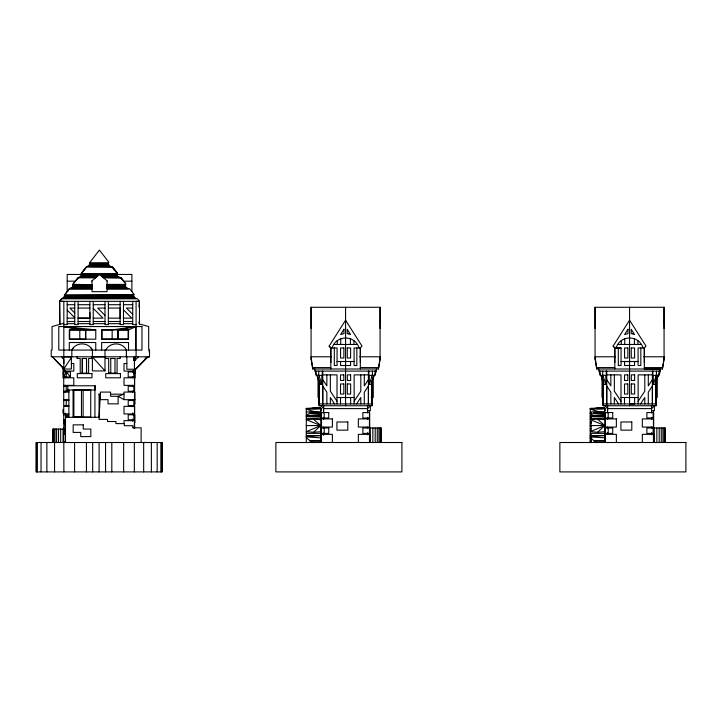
<?xml version="1.0" encoding="UTF-8"?>
<svg xmlns="http://www.w3.org/2000/svg" width="722" height="722" viewBox="0 0 722 722"><rect width="100%" height="100%" fill="white"/><g stroke="black" fill="none" stroke-linecap="round" stroke-linejoin="round"><path stroke-width="1.08" d="M60.043 324.331L59.628 301.345L61.695 298.682L63.942 297.356L64.592 294.946L69.429 288.71L92.028 288.701L69.682 288.692L72.362 287.257L72.832 284.324L75.377 281.048M311.074 358.96L311.074 307.274L380.079 307.274L380.079 358.96L378.4 368.996L312.752 368.996L311.074 356.785L331.371 356.785M372.029 397.515L372.029 403.932L319.124 403.932L319.133 397.515L318.285 397.515L318.285 378.698L315.496 373.03L315.487 371.009L315.496 373.03M372.02 380.99L372.029 405.746L319.124 405.746L319.133 379.772M321.822 375.35L321.822 384.429L320.09 384.429L320.09 382.407M306.299 442.64L306.299 408.435L320.812 408.219L320.812 442.505L320.821 425.8M322.283 371.108L322.283 375.35L316.074 375.35L316.074 371.108M322.743 403.932L322.743 385.99L326.858 392.217L326.858 403.932M323.537 435.348L323.537 433.101M330.82 368.996L330.82 347.968L329.151 346.091L345.576 320.189L362.002 346.091L360.341 347.968L360.341 362.543M337.012 403.932L337.012 374.889L322.743 374.889M340.513 403.932L340.513 397.515M340.558 361.505L340.558 365.503L350.594 365.503L350.594 361.505M345.576 307.274L345.576 405.746M356.839 347.968L356.839 365.503L354.087 365.503L354.087 347.968L360.332 347.968L360.332 368.996M354.141 403.932L354.141 374.889L368.41 374.889M368.41 403.932L368.41 387.109M368.41 405.746L368.41 371.108M372.02 403.932L372.029 383.445M371.144 397.515L372.868 397.515L372.868 378.247M375.657 373.03L375.657 371.009L375.666 373.021L372.868 378.698L372.868 397.515M380.079 358.96L380.079 356.785L359.782 356.785M380.079 328.519L380.079 307.274M595.063 358.96L595.063 307.274L664.069 307.274L664.078 358.96L662.39 368.996L596.751 368.996L595.063 356.785L615.361 356.785M656.018 383.445L656.018 403.932L603.123 403.932L603.123 397.515L602.283 397.515L602.283 376.794M656.018 379.005L656.018 405.746L603.123 405.746L603.123 379.483M590.289 442.64L590.289 408.435L604.801 408.219L604.81 442.505L604.81 425.8M601.706 375.35L601.706 377.164L604.079 384.429L605.821 384.429L605.821 375.35M606.272 371.108L606.272 375.35L600.063 375.35L600.063 371.108M606.742 403.932L606.742 385.99L610.848 392.217L610.848 403.932M614.81 368.996L614.81 347.968L613.14 346.091L629.566 320.189L646 346.091L644.331 347.968L644.331 368.996L660.395 368.996L660.395 371.108L598.746 371.108L598.746 368.996M621.01 403.932L621.01 374.889L606.742 374.889M624.503 403.932L624.503 397.515M638.131 403.932L638.131 374.889L652.399 374.889M640.829 347.968L640.838 365.503L638.086 365.503L638.086 347.968L644.331 347.968L644.331 362.543M652.399 403.932L652.399 371.108L652.868 371.108L652.868 375.35L659.078 375.35L659.078 371.108M656.018 397.515L656.858 397.515L656.858 377.128M664.078 358.96L664.069 356.785L643.78 356.785M664.069 328.519L664.069 307.274M82.308 373.184L82.308 358.482L86.514 358.482L86.532 373.202L86.532 358.455M63.825 326.552L95.773 329.891L69.285 329.909L69.285 339.15L95.773 339.169L95.773 329.891L79.817 329.891L63.825 326.552L85.674 329.909L85.647 339.169L79.79 339.15M89.898 318.167L78.093 318.149L89.898 318.167L89.889 312.545M118.02 339.15L118.02 329.909L136.088 326.552L128.525 329.909L101.64 329.909L101.64 339.15L128.119 339.15M320.812 410.61L320.812 408.219L315.658 407.984L306.299 408.941M323.528 412.56L323.736 405.746M604.801 410.61L604.801 408.219L599.648 407.984L590.289 408.941M607.527 432.758L607.527 434.337L607.518 433.426M607.518 412.56L607.725 405.746M126.467 350.08L126.431 356.803L126.431 350.08C122.451 341.858 109.807 341.903 105.791 350.08M132.713 412.867L132.704 414.771L132.704 413.932M63.825 359.727L63.825 363.518M323.528 427.984L323.555 427.072M607.518 427.984L607.545 427.072M138.489 356.803L134.409 360.883L134.409 356.803L134.409 369.231L126.846 369.231L126.846 356.803M94.97 388.941L95.124 385.783L67.814 385.783L67.814 389.988L68.87 391.252L63.726 391.252M138.967 306.949L139.445 301.354L137.469 298.818C135.195 298.89 132.704 296.534 133.886 294.224L129.59 288.737L107.046 288.701L128.552 288.692M67.191 281.183L75.278 281.183L78.057 277.753L80.25 276.824L81.406 275.109L81.27 273.448L86.514 266.824L89.185 265.38L89.709 262.582L99.401 250.092L108.76 262.077C107.253 264.487 110.087 267.104 112.515 266.878L117.235 272.916L116.756 274.45L117.46 276.327L121.061 277.808L125.709 283.764L125.484 286.679L127.758 288.502M378.4 368.996L380.079 358.879M662.39 368.996L664.069 358.879M134.933 358.482L135.222 356.803L135.222 360.576M149.057 352.038L149.526 350.08L148.687 350.08L148.687 326.552L139.238 323.925M65.503 442.505L65.503 417.298L66.243 414.771L66.243 417.298L68.87 414.771L63.726 414.771M373.445 375.35L373.445 377.164L371.063 384.429L369.33 384.429L371.704 377.164L371.704 375.35M657.435 375.35L657.435 377.164L655.053 384.429L653.32 384.429L655.702 377.164L655.702 375.35M63.726 376.965L66.243 371.92L70.449 376.965L63.726 376.965L63.726 371.92L70.449 371.92L70.449 376.965M104.997 350.08L104.997 370.918L92.398 370.918L92.398 350.08C88.454 341.876 75.756 341.867 71.821 350.08L71.821 356.803L63.825 369.023L63.726 371.081L73.806 371.081L73.806 363.518L71.388 363.518M354.141 401.252L360.801 391.162L360.801 374.889M368.41 379.646L364.303 385.873L364.294 374.889M356.56 403.932L360.801 397.506L360.801 403.932M368.41 385.99L364.294 392.217L364.303 403.932M638.131 401.252L644.8 391.162L644.8 374.889M652.399 379.646L648.293 385.873L648.293 374.889M640.549 403.932L644.8 397.506L644.8 403.932M71.758 350.08L73.175 348.067M59.628 324.331L59.628 301.345L61.713 298.673L136.521 298.673M63.825 371.081L65.503 371.307L63.825 371.307L63.825 301.354L59.628 301.345L61.713 298.673M112.515 266.878L117.072 273.16L111.72 266.824L86.622 266.797L81.324 273.575L116.91 273.575M92.028 288.701L69.502 288.701L64.592 294.946L133.633 294.982L133.886 294.224L132.622 294.982L64.655 295.478L133.57 295.478L132.622 294.982M69.502 288.701L67.191 291.598L67.191 274.459L131.882 274.459L131.882 291.67M81.27 273.448L86.622 266.797M75.278 281.183L78.888 277.555L95.855 277.555M149.526 350.08L149.526 356.803L147.73 356.803L132.875 371.92L132.722 371.307M134.319 370.449L147.73 356.803M79.79 329.909L79.817 339.169M134.617 370.187L147.866 356.93L145.023 358.347M92.028 288.502L70.476 288.502L72.362 287.257L92.028 287.257M306.299 425.565L320.812 425.565L306.299 431.711L313.574 432.234L320.812 425.565L313.574 419.22L306.299 419.635L320.812 425.565L320.812 426.07M590.289 425.565L604.81 425.565L590.289 431.711L597.572 432.234L604.81 425.565L597.572 419.22L590.289 419.635L604.81 425.565L604.81 426.07M85.674 339.15L85.674 329.909M320.812 413.255L309.928 413.255L311.742 411.973L320.812 411.973M306.299 415.087L313.556 411.414L306.299 409.148L320.812 408.887M604.81 413.255L593.917 413.255L595.731 411.973L604.81 411.973M590.289 415.087L597.545 411.414L590.289 409.148L604.81 408.887M63.825 323.275L52.065 326.552L52.065 350.08L51.226 350.08L51.226 356.803L149.526 356.803M101.64 329.909L112.154 329.909L136.088 326.552M63.825 371.307L65.503 371.081L65.503 371.92M306.299 412.118L313.556 411.414M590.289 412.118L597.545 411.414M313.574 432.234L320.812 431.711M597.572 432.234L604.81 431.711M306.299 408.697L319.106 407.984L320.812 408.67M590.289 408.697L603.096 407.984L604.801 408.67M306.299 415.493L320.812 414.807M311.877 415.511L320.812 415.087M590.289 415.493L604.81 414.807M595.876 415.511L604.81 415.087M312.942 408.688L320.812 408.444L312.942 408.237M596.932 408.688L604.801 408.444L596.932 408.237M306.299 436.052L320.812 435.556L306.299 436.106M590.289 436.052L604.81 435.556L590.289 436.097M104.997 356.803L92.398 356.93L104.997 370.918M138.967 322.039L139.445 323.979L139.445 301.354L136.088 301.354L136.088 356.803M79.817 329.891L69.691 329.909L69.691 339.169L79.817 339.15M101.64 339.15L128.525 339.15L128.525 329.909L118.02 329.909L117.993 339.169M89.817 264.171L108.417 264.171M89.573 264.803L108.661 264.803M89.185 265.38L109.049 265.38M88.662 265.895L109.573 265.895M88.021 266.319L110.204 266.319M110.935 266.626L87.29 266.626L111.72 266.824M81.406 273.791L116.829 273.791M81.406 275.109L98.77 275.109M100.304 275.109L116.829 275.109M81.162 275.741L98.011 275.741M101.062 275.741L117.072 275.741M80.774 276.327L97.326 276.327M101.748 276.327L117.46 276.327M80.25 276.824L96.721 276.824M102.353 276.824L117.975 276.824M79.619 277.248L96.225 277.248M102.849 277.248L118.616 277.248M103.219 277.555L121.061 277.808L103.454 277.753M95.62 277.753L78.057 277.753L72.832 284.324L92.028 284.73M131.882 281.183L123.688 281.183L120.953 277.817L125.709 283.764M107.046 284.405L125.366 284.405M107.046 284.73L125.249 284.73M73.066 285.389L92.028 285.389M107.046 285.389L125.159 285.389M72.985 286.047L92.028 286.047M107.046 286.047L125.249 286.047M72.751 286.679L92.028 286.679M107.046 286.679L125.484 286.679L125.484 284.107M107.046 287.257L125.872 287.257M71.83 287.771L92.028 287.771M107.046 287.771L126.395 287.771M71.207 288.186L92.028 288.186M107.046 288.186L127.027 288.186M107.046 288.701L128.733 288.701M64.574 296.137L133.66 296.137M64.339 296.769L133.895 296.769M63.942 297.356L134.283 297.356M63.428 297.861L134.806 297.861M62.787 298.276L135.447 298.276M62.065 298.592L136.169 298.592M59.628 301.354L139.445 301.354M67.191 304.702L74.754 304.702M78.111 304.702L89.871 304.702M93.237 304.702L104.997 304.702M108.354 304.702L120.123 304.702M123.48 304.702L132.722 304.702M74.754 308.068L69.863 308.068L74.754 312.96M78.093 308.068L89.898 308.068M104.997 308.068L97.723 308.068L104.997 315.343M108.336 308.068L120.141 308.068L120.141 318.167L108.336 318.149M132.722 308.068L126.449 308.068L132.722 314.341M67.191 318.149L74.754 318.149M93.237 318.149L103.056 318.149L93.237 308.339M123.48 318.149L131.783 318.149L123.48 309.846M67.191 321.507L74.754 321.507M78.111 321.507L89.871 321.507M93.237 321.507L104.997 321.507M108.354 321.507L120.123 321.507M123.48 321.507L132.722 321.507M67.191 323.673L74.754 323.673M78.111 323.673L89.871 323.673M93.237 323.673L104.997 323.673M108.354 323.673L120.123 323.673M123.48 323.673L132.722 323.673M63.825 324.629L67.191 324.629L67.191 301.354M136.088 324.629L132.722 324.629L132.722 301.354M334.322 344.466L356.83 344.466M618.321 344.466L640.82 344.466M613.14 346.091L614.81 347.968L621.055 347.968L621.055 365.503L618.303 365.503L618.303 347.968M621.055 347.968L616.101 347.968C620.054 334.692 639.087 334.692 643.04 347.968L644.331 347.968M134.093 360.305L134.301 357.643M110.782 358.482L114.978 358.482M133.561 358.482L135.222 358.482M337.066 361.505L354.087 361.505M621.055 361.505L638.086 361.505L624.557 361.505L624.557 365.503L634.584 365.503L634.584 361.505M126.846 363.518L124.013 363.518L124.013 371.081L134.518 371.081L134.518 370.287L134.409 371.307L133.489 371.307M312.518 367.588L330.82 367.588M360.332 367.588L378.635 367.588M596.516 367.588L614.81 367.588M644.331 367.588L662.625 367.588M105.529 356.803L105.529 358.482L108.679 358.482L108.679 373.184L117.081 373.184L117.081 358.482L120.231 358.482L120.231 356.803M133.561 373.184L135.222 373.184L135.222 368.978M133.561 373.599L135.222 373.599L135.222 377.805L124.013 377.805L124.013 385.368L134.617 385.368L134.617 377.805M317.716 375.35L317.716 377.164L319.449 377.164L321.822 384.429M371.704 377.164L373.445 377.164M601.706 377.164L603.439 377.164L605.821 384.429M655.702 377.164L657.435 377.164M63.726 385.368L73.806 385.368L73.806 377.805L62.958 377.805L62.958 373.599M63.726 386.207L67.814 386.207M63.726 392.091L68.87 392.091M141.124 442.505L141.124 427.812L132.722 427.812L132.722 425.709L124.31 425.709L124.31 423.615L115.908 423.615L115.908 421.513L107.506 421.513L107.506 419.401L99.094 419.401L99.094 394.167L100.484 394.167M110.565 394.167L124.013 394.167L118.128 396.288L110.565 396.288L110.565 392.091L100.484 392.091L99.094 417.298L65.503 417.298M337.012 397.515L354.141 397.515M621.01 397.515L638.131 397.515M63.726 399.654L68.87 399.654M99.094 394.167L100.484 399.654L108.047 399.654L108.047 403.851L118.128 403.851L118.128 396.288L124.013 399.654L134.933 399.654M63.726 400.493L68.87 400.493M629.566 403.932L634.638 403.932L634.638 397.515M68.87 405.529L63.726 405.529L63.726 377.805M68.87 406.369L63.726 406.369L63.888 471.908M132.722 406.766L132.704 405.529M306.299 408.435L320.812 408.435M590.289 408.435L604.81 408.435M320.812 405.746L323.537 408.607L367.642 408.607L370.359 405.746L370.359 410.737L367.642 410.737M604.81 405.746L607.527 408.607L651.632 408.607L654.358 405.746L654.358 410.737L651.632 410.737M320.812 412.334L311.742 411.973M604.81 412.334L595.731 411.973M369.465 412.56L362.886 412.56L362.886 418.002L369.465 418.002M653.455 412.56L646.876 412.56L646.876 418.002L653.455 418.002M309.928 412.885L320.812 412.885M590.289 412.912L591.201 412.912M593.917 412.885L604.81 412.885M590.289 413.029L591.201 413.029M590.289 413.219L591.201 413.219M590.289 413.525L591.201 413.525M590.289 413.715L591.201 413.715M63.726 413.932L68.87 413.932M590.289 417.226L591.201 417.226M73.888 417.298L83.129 417.307L83.129 389.961L73.888 389.988L81.469 389.961L81.469 417.307L73.888 417.298L90.728 417.307L90.728 389.961L73.888 389.988L73.888 417.307L90.728 417.307M590.289 417.632L591.201 417.632M306.299 418.309L320.812 418.309M590.289 418.309L604.81 418.309M590.289 418.977L591.201 418.977M590.289 419.428L591.201 419.428M63.726 419.816L65.503 419.816M65.503 420.655L63.726 420.655L65.503 428.218L63.726 428.218L65.503 433.254L63.726 433.254M590.289 421.63L591.201 421.585M590.289 421.819L591.201 421.819M590.289 422.199L591.201 422.199M590.289 422.316L591.201 422.316M590.289 423.652L591.201 423.652M590.289 423.85L591.201 423.85M590.289 425.05L591.201 425.05M590.289 425.393L591.201 425.393M590.289 425.655L591.201 425.655M590.289 426.088L591.201 426.088M590.289 426.675L591.201 426.675M590.289 427.965L591.201 427.92M134.093 428.218L134.518 420.655L124.013 420.655L124.013 423.615M590.289 428.263L591.201 428.263M590.289 428.516L591.201 428.516M63.825 429.058L52.905 429.058L52.905 442.505M590.289 429.121L591.201 429.121M590.289 430.041L591.201 430.041M590.289 430.375L591.201 430.375M590.289 430.7L591.201 430.7M306.299 433.39L320.812 433.335M590.289 433.335L604.81 433.39M369.465 433.426L362.886 433.426L362.886 427.984L381.252 427.984L381.252 442.505M653.455 433.426L646.876 433.426L646.876 427.984L665.242 427.984L665.242 442.505M590.289 433.687L591.201 433.687M63.726 434.102L65.503 434.102M590.289 434.021L591.201 434.021M369.691 434.337L369.691 442.505L369.691 434.337L358.347 434.337L358.347 442.505M653.699 442.505L653.681 434.337L642.336 434.337L642.336 442.505M590.289 434.933L591.201 434.933M590.289 435.537L591.201 435.537M590.289 435.79L591.201 435.79M590.289 437.388L591.201 437.388M590.289 437.974L591.201 437.974M590.289 438.407L591.201 438.407M590.289 438.543L591.201 438.66M590.289 439.012L591.201 439.012M590.289 440.203L591.201 440.203M590.289 440.402L591.201 440.402M320.812 440.646L309.928 440.646L311.742 442.243L320.812 442.243M604.81 440.646L593.917 440.646L595.731 442.243L604.81 442.243M309.928 440.808L320.812 440.808M593.917 440.808L604.81 440.808M63.726 441.656L65.503 441.656M590.289 441.738L591.201 441.738M591.201 441.864L590.289 441.864L591.201 442.505L590.289 442.424M590.289 442.243L591.201 442.243M108.679 373.184L110.782 373.184L110.755 358.455M63.825 356.803L71.388 356.93M590.289 416.17L604.81 416.558M590.289 416.45L604.81 416.838M306.299 416.17L320.812 416.558M306.299 416.45L320.812 416.838M599.648 408.435L601.715 408.526M315.658 408.435L317.716 408.526M597.572 419.22L604.81 419.635M313.574 419.22L320.812 419.635M590.289 436.909L604.81 437.83M306.299 436.909L320.812 437.83M133.714 371.081L134.409 371.307M590.289 437.776L596.273 442.505M306.299 437.776L312.283 442.505M67.191 310.153L74.754 317.707M114.978 373.184L114.997 358.455M61.65 356.803L63.726 358.87M63.175 367.787L52.408 356.803L63.825 369.023L71.388 369.023L71.388 356.803M329.151 346.091L330.82 347.968L330.82 362.543M91.026 348.067L92.398 350.08M606.742 379.646L610.848 385.873L610.848 374.889M621.01 401.252L614.341 391.162L614.341 374.889M618.592 403.932L614.341 397.506L614.341 403.932M322.743 379.646L326.858 385.873L326.858 374.889M337.012 401.252L330.351 391.162L330.351 374.889M334.593 403.932L330.351 397.506L330.351 403.932M359.051 347.968C355.098 334.692 336.064 334.692 332.111 347.968L330.82 347.968L337.066 347.968L337.066 365.503L334.313 365.503L334.313 347.968M599.486 373.03L599.486 371.009L599.486 373.021L602.283 378.698L602.283 380.476M317.716 377.164L320.09 384.429M132.722 371.081L132.722 371.92M595.063 358.879L596.751 368.996M311.074 358.879L312.752 368.996M134.626 368.978L135.222 373.184L135.14 368.978M134.301 360.982L134.093 357.643L134.301 359.727M134.093 357.643L134.409 360.883M651.434 405.746L651.632 412.93M367.444 405.746L367.642 412.93M63.825 420.655L63.888 422.812M664.069 320.902L664.069 321.633M656.858 376.794L656.858 397.515M656.009 379.772L656.018 392.533M656.018 399.654L656.018 405.746M614.81 362.543L614.81 347.968M607.527 410.258L607.527 412.867M604.81 410.258L604.81 410.845M380.079 320.902L380.079 321.633M372.02 380.476L372.02 392.533M372.02 399.654L372.029 405.746M323.537 410.258L323.537 412.867M320.812 410.258L320.812 410.845M318.285 378.698L318.294 380.476M664.98 427.984L664.98 442.505M664.213 427.984L664.213 442.505M662.949 427.984L662.949 442.505M661.262 427.984L661.262 442.505M659.195 427.984L659.195 442.505M656.839 427.984L656.839 442.505M656.433 371.108L656.433 375.35M654.294 427.984L654.294 442.505M653.681 412.56L653.681 418.002M653.681 434.337L653.681 442.505M653.446 410.737L653.446 442.505M653.32 375.35L653.32 384.429M653.229 412.56L653.229 418.002M653.229 427.984L653.229 433.426M652.399 405.746L652.399 385.99L648.293 392.217L648.293 403.932M651.632 417.316L651.632 419.5M651.632 427.072L651.632 427.984M651.632 432.64L651.632 434.834M637.905 340.838L637.905 344.466M634.412 338.699L634.412 344.466M629.566 307.274L629.566 405.746M624.729 338.699L624.729 344.466M621.236 340.838L621.236 344.466M616.371 442.505L616.371 434.337L605.478 434.337L605.478 442.505M608.204 412.56L608.204 418.002M608.204 427.984L608.204 433.426M607.527 408.607L607.527 410.583M607.527 417.298L607.527 419.509M606.742 371.108L606.742 405.746M603.439 375.35L603.439 377.164M603.123 383.445L603.123 405.746M602.708 371.108L602.708 375.35M602.283 377.128L602.283 397.515M595.063 307.274L595.072 328.519M380.99 427.984L380.99 442.505M380.214 427.984L380.214 442.505M378.951 427.984L378.951 442.505M377.263 427.984L377.263 442.505M376.406 368.996L376.406 371.108L314.756 371.108L314.756 368.996M375.196 427.984L375.196 442.505M375.079 371.108L375.079 375.35L368.87 375.35L368.87 371.108M372.85 427.984L372.85 442.505M372.435 371.108L372.435 375.35M370.296 427.984L370.296 442.505M369.691 412.56L369.691 418.002M369.456 410.737L369.456 442.505M369.33 375.35L369.33 384.429M367.642 417.316L367.642 419.5M367.642 427.072L367.642 427.984M367.642 432.64L367.642 434.834M353.915 340.838L353.915 344.466M350.648 397.515L350.648 403.932M350.423 338.699L350.423 344.466M340.739 338.699L340.739 344.466M337.237 340.838L337.237 344.466M332.373 442.505L332.373 434.337L321.489 434.337L321.489 442.505M324.205 412.56L324.205 418.002M324.205 427.984L324.205 433.426M323.537 408.607L323.537 410.583M323.537 417.298L323.537 419.509M323.528 433.426L323.528 434.337M322.743 371.108L322.743 405.746M319.449 375.35L319.449 377.164M319.133 383.445L319.124 405.746M318.718 371.108L318.718 375.35M318.285 377.705L318.285 397.515M311.074 307.274L311.074 328.519M161.8 442.505L161.8 471.908M160.853 442.505L160.853 471.908M157.179 442.505L157.179 471.908M151.367 442.505L151.367 471.908M143.669 442.505L143.669 471.908M135.655 326.552L135.655 350.08M134.933 403.851L134.933 392.091L124.013 392.091L124.013 399.654M134.933 422.334L134.933 414.771L128.209 414.771L128.209 419.816L134.301 419.816L134.301 414.771M134.617 403.517L134.617 405.529L128.209 405.529L128.209 400.493L134.301 400.493L134.301 405.529M134.617 421.738L134.617 428.218M134.518 377.805L134.518 385.368M134.518 392.091L134.518 399.654M134.518 406.369L134.518 413.932M134.301 386.207L134.301 391.252M134.346 442.505L134.346 471.908M134.093 371.92L134.093 376.965M134.093 386.207L134.093 391.252M134.093 400.493L134.093 405.529M134.093 414.771L134.093 419.816M132.722 376.965L132.722 377.805M132.722 385.368L132.722 386.207M132.722 391.252L132.722 392.091M132.722 399.654L132.722 400.493M132.704 419.094L132.704 421.251M128.525 350.08L128.525 342.517L101.64 342.517L101.64 350.08M128.119 329.891L128.119 339.169M123.642 442.505L123.642 471.908M123.48 301.354L123.48 324.629L120.123 324.629L120.123 301.354M112.154 329.891L112.154 339.169M111.811 442.505L111.811 471.908M108.354 301.354L108.354 324.629L104.997 324.629L104.997 301.354M105.556 442.505L105.556 471.908M102.028 329.891L102.028 339.169M99.113 442.505L99.113 471.908M95.755 350.08L95.755 342.517L69.285 342.517L69.285 350.08M95.124 385.783L95.124 389.988L67.814 389.988L66.243 391.252L66.243 386.207M94.916 389.988L94.916 417.298M93.237 301.354L93.237 324.629L89.871 324.629L89.871 301.354M92.669 442.505L92.669 471.908M91.766 356.803L91.766 358.482L88.616 358.482L88.616 373.184L80.214 373.184L80.214 358.482L77.064 358.482L77.064 356.803M86.423 442.505L86.423 471.908M82.29 358.455L82.29 373.202M78.111 301.354L78.111 324.629L74.754 324.629L74.754 301.354M74.592 442.505L74.592 471.908M73.066 389.988L73.066 417.298M68.87 389.988L68.87 417.298M66.243 371.92L66.243 376.965M66.243 400.493L66.243 405.529M65.503 376.965L65.503 377.805M65.503 385.368L65.503 386.207M65.503 391.252L65.503 392.091M65.503 399.654L65.503 400.493M65.503 405.529L65.503 406.369M65.503 413.092L65.503 415.267M62.985 409.5L62.985 413.092M63.049 429.058L63.049 442.505M62.958 356.379L62.958 358.482M62.958 366.884L62.958 373.184M60.684 429.058L60.684 442.505M58.509 429.058L58.509 442.505M56.596 429.058L56.596 442.505M55.034 429.058L55.034 442.505M54.556 442.505L54.556 471.908M53.861 429.058L53.861 442.505M53.148 429.058L53.148 442.505M46.867 442.505L46.867 471.908M41.046 442.505L41.046 471.908M37.382 442.505L37.382 471.908M36.425 442.505L36.425 471.908M347.327 383.978L347.327 394.022L350.648 394.022L350.648 383.978L347.327 383.978M347.273 347.968L347.273 358.013L350.594 358.013L350.594 347.968L347.273 347.968M631.317 383.978L631.317 394.022L634.638 394.022L634.638 383.978L631.317 383.978M631.272 347.968L631.272 358.013L634.584 358.013L634.584 347.968L631.272 347.968M659.655 371.009L659.655 373.03L656.858 378.698L659.655 373.03L659.655 371.009M108.453 262.754L108.336 263.521L89.889 263.521L89.772 262.754L108.453 262.754M343.943 329.286L340.613 334.548L343.943 333.627L343.943 329.286M627.941 329.286L624.611 334.548L627.941 333.627L627.941 329.286M99.537 274.459L91.559 281.183L92.028 281.183L92.028 291.67L107.046 291.67L107.046 281.183L107.515 281.183L99.537 274.459M141.963 326.552L58.789 326.552L58.789 350.08L141.963 350.08L141.963 326.552M343.88 347.968L340.558 347.968L340.558 358.013L343.88 358.013L343.88 347.968M627.869 347.968L624.557 347.968L624.557 358.013L627.869 358.013L627.869 347.968M134.301 371.92L128.209 371.92L128.209 376.965L134.301 376.965L134.301 371.92M91.974 373.599L77.272 373.599L77.272 377.805L91.974 377.805L91.974 373.599M120.439 373.599L105.737 373.599L105.737 377.805L120.439 377.805L120.439 373.599M343.825 374.889L340.513 374.889L340.513 380.476L343.825 380.476L343.825 374.889M350.648 374.889L347.327 374.889L347.327 380.476L350.648 380.476L350.648 374.889M627.824 374.889L624.503 374.889L624.503 380.476L627.824 380.476L627.824 374.889M634.638 374.889L631.317 374.889L631.317 380.476L634.638 380.476L634.638 374.889M343.825 383.978L340.513 383.978L340.513 394.022L343.834 394.022L343.825 383.978M627.824 383.978L624.503 383.978L624.503 394.022L627.824 394.022L627.824 383.978M134.617 386.207L128.209 386.207L128.209 391.252L134.617 391.252L134.617 386.207M134.617 406.369L124.013 406.369L124.013 413.932L134.617 413.932L134.617 406.369M328.745 412.56L321.489 412.56L321.489 418.002L328.745 418.002L328.745 412.56M612.743 412.56L605.478 412.56L605.478 418.002L612.743 418.002L612.743 412.56M332.373 418.904L321.489 418.904L321.489 427.072L332.373 427.072L332.373 418.904M369.691 418.904L358.347 418.904L358.347 427.072L369.691 427.072L369.691 418.904M616.371 418.904L605.478 418.904L605.478 427.072L616.371 427.072L616.371 418.904M653.681 418.904L642.336 418.904L642.336 427.072L653.681 427.072L653.681 418.904M347.814 421.982L336.921 421.982L336.921 430.15L347.814 430.15L347.814 421.982M631.804 421.982L620.911 421.982L620.911 430.15L631.804 430.15L631.804 421.982M83.265 424.852L73.175 424.852L73.175 432.415L80.738 432.415L80.738 436.62L90.828 436.62L90.828 429.058L83.265 429.058L83.265 424.852M328.745 427.984L321.489 427.984L321.489 433.426L328.745 433.426L328.745 427.984M612.743 427.984L605.478 427.984L605.478 433.426L612.743 433.426L612.743 427.984M162.134 442.505L36.1 442.505L36.1 471.908L162.134 471.908L162.134 442.505M401.91 442.505L275.876 442.505L275.876 471.908L401.91 471.908L401.91 442.505M685.9 442.505L559.866 442.505L559.866 471.908L685.9 471.908L685.9 442.505M632.698 333.817L631.199 333.627L631.199 329.286L634.53 334.548L632.698 333.817M348.708 333.817L347.21 333.627L347.21 329.286L350.54 334.548L348.708 333.817"/></g></svg>
